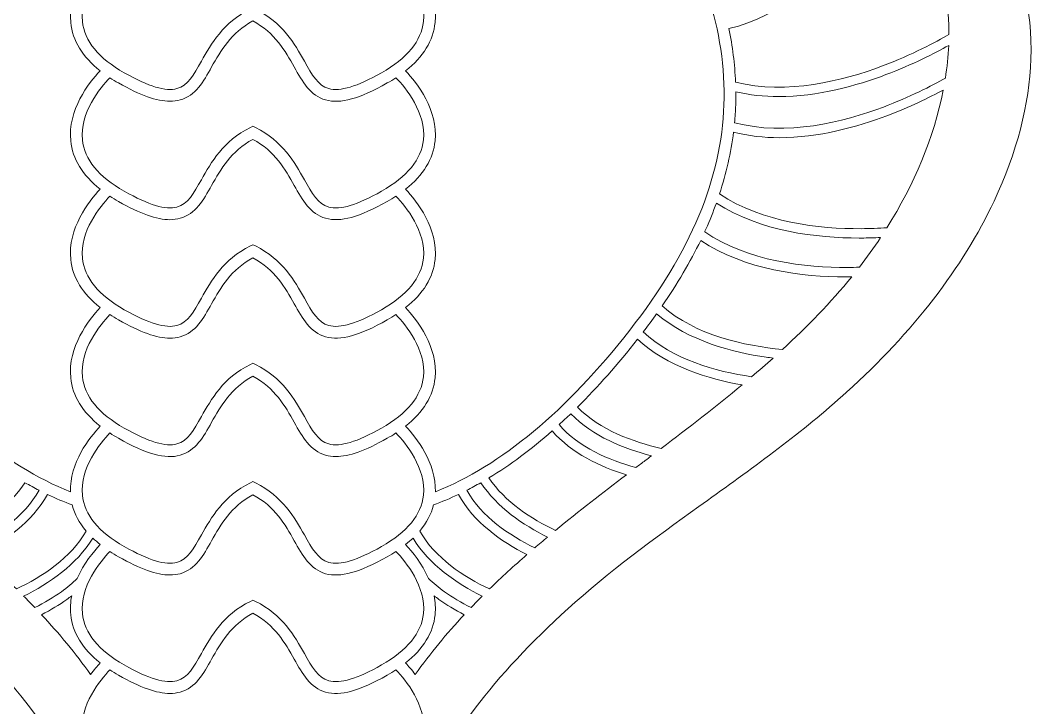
# Model space of a CAD drawing. Extents: x 705 to 8445, y -5934 to -84.
# Drawn here: x 1263 to 2295, y -1447 to -746 of the extents above; entities that cross this region are included whole.
import ezdxf

# ---------------------------------------------------------------- set-up
doc = ezdxf.new("R2010")
doc.units = 0
doc.header["$MEASUREMENT"] = 0
doc.layers.add('Layer 1', color=7, linetype='Continuous')

# ---------------------------------------------------------------- blocks, each defined once
blk = doc.blocks.new('block 22')
at = {"layer": 'Layer 1', "lineweight": 0}
for points, knots in [([(2257.3, -639.1), (2234.5, -597.1), (2200.8, -557.1), (2159.9, -523.3), (2075.1, -453.2), (1964.5, -393.4), (1839.9, -350.3), (1839.9, -350.3), (1839.9, -350.3), (1839.9, -350.3), (1839.4, -348.3), (1838.8, -346.3), (1838.2, -344.2), (1836.6, -339.7), (1833.9, -333.1), (1828.5, -328.6), (1827.8, -328), (1827.1, -327.5), (1826.4, -327), (1826.4, -327), (1826.4, -327), (1826.3, -327), (1827.9, -308.1), (1824.3, -288.7), (1815.6, -269.3), (1811.1, -259.4), (1803.7, -252.4), (1796.6, -245.7), (1790.9, -240.3), (1785.4, -235.2), (1781.8, -228.8), (1780.7, -226.9), (1779.8, -224.9), (1778.8, -222.7), (1777.6, -219.9), (1776.2, -217), (1774.5, -214.1), (1767.4, -202.9), (1755.9, -196.8), (1744.6, -193.6), (1744.6, -193.6), (1743.3, -191.5), (1743.3, -191.5), (1700.8, -127), (1636.7, -102.2), (1590.4, -92.7), (1549.5, -84.4), (1515.6, -86.2), (1503.7, -87.2), (1503.7, -87.1), (1503.7, -87.1), (1503.6, -87.1), (1503.6, -87.1), (1503.4, -87.2), (1503.4, -87.2), (1501.9, -87.4), (1500.7, -87.5), (1500, -87.6), (1499.3, -87.5), (1498.1, -87.4), (1496.6, -87.2), (1496.6, -87.2), (1496.4, -87.1), (1496.4, -87.1), (1496.3, -87.1), (1496.3, -87.1), (1496.3, -87.2), (1484.4, -86.2), (1450.5, -84.4), (1409.6, -92.7), (1363.3, -102.2), (1299.2, -127), (1256.8, -191.5), (1256.8, -191.5), (1255.4, -193.6), (1255.4, -193.6), (1244.1, -196.8), (1232.6, -202.9), (1225.5, -214.1), (1223.8, -217), (1222.4, -219.9), (1221.2, -222.7), (1220.2, -224.9), (1219.3, -226.9), (1218.2, -228.8), (1214.6, -235.2), (1209.1, -240.3), (1203.4, -245.7), (1196.3, -252.4), (1188.9, -259.4), (1184.4, -269.3), (1175.7, -288.7), (1172.1, -308.1), (1173.7, -327), (1173.6, -327), (1173.6, -327), (1173.6, -327), (1172.9, -327.5), (1172.2, -328), (1171.5, -328.6), (1166.1, -333.1), (1163.4, -339.6), (1161.8, -344.2), (1161.2, -346.3), (1160.6, -348.3), (1160.1, -350.3), (1160.1, -350.3), (1160.1, -350.3), (1160.1, -350.3), (1035.5, -393.4), (924.9, -453.2), (840.1, -523.3), (799.2, -557.1), (765.5, -597.1), (742.7, -639.1), (716.9, -686.5), (704.8, -735.8), (706.6, -785.6), (708.3, -832.4), (721, -881.2), (744.2, -930.6), (776.2, -998.5), (826.8, -1064.2), (894.6, -1125.6), (939.3, -1166.1), (988.7, -1201.6), (1036.6, -1235.9), (1081.9, -1268.4), (1128.8, -1302), (1171.4, -1339.7), (1248.9, -1408.5), (1300.4, -1474.9), (1328.5, -1542.7), (1324.7, -1548.8), (1321.1, -1555.6), (1318.4, -1563), (1317, -1562.9), (1315.5, -1562.9), (1313.9, -1562.9), (1308, -1562.9), (1301.6, -1563.9), (1299.8, -1569.7), (1299.3, -1571.4), (1299.3, -1572.9), (1299.3, -1574.3), (1299.3, -1574.7), (1299.3, -1575), (1299.3, -1575.3), (1299.1, -1579), (1297.7, -1583), (1295.2, -1587), (1287.5, -1599.5), (1275.9, -1610.3), (1264.6, -1620.7), (1264.6, -1620.7), (1260.5, -1624.5), (1260.5, -1624.5), (1250.2, -1634.1), (1239.5, -1644), (1227.5, -1650.6), (1224.1, -1652.5), (1220, -1656.8), (1219.7, -1666.8), (1219, -1691.4), (1240.8, -1735.7), (1260.4, -1750.5), (1241.5, -1786.4), (1219, -1837.4), (1199.8, -1904.2), (1175, -1990.3), (1160.3, -2085.4), (1156.1, -2187.1), (1152.6, -2272.1), (1156.5, -2361.8), (1167.7, -2455.1), (1163.2, -2458.4), (1158.2, -2461.6), (1152.5, -2464.7), (1126.1, -2479.2), (1097.4, -2484.3), (1071.9, -2479.3), (1037.7, -2472.5), (1010.5, -2452.8), (991.2, -2420.7), (954.5, -2360.1), (953.9, -2265.8), (972.1, -2203.9), (991.7, -2137.7), (1030.9, -2071.4), (1095.6, -1995.3), (1100, -1990.1), (1104.5, -1984.9), (1109, -1979.7), (1133.4, -1951.4), (1158.6, -1922.2), (1176.5, -1888.6), (1200.6, -1843), (1206.2, -1795), (1191.7, -1756.7), (1191.7, -1756.7), (1181.2, -1728.9), (1181.2, -1728.9), (1181.2, -1728.9), (1183.7, -1758.5), (1183.7, -1758.5), (1186.6, -1794.3), (1172, -1826.8), (1159.2, -1847.7), (1139.1, -1880.8), (1111, -1909), (1083.8, -1936.2), (1072.5, -1947.4), (1060.9, -1959), (1050.1, -1970.8), (985.8, -2040.5), (939.1, -2104.1), (907.3, -2165.1), (864.6, -2247.2), (849.1, -2325.6), (861.3, -2398), (881, -2515.4), (980.3, -2607.9), (1070, -2647.4), (1102.3, -2661.6), (1132.3, -2668.8), (1157.9, -2668.8), (1176.4, -2668.8), (1192.6, -2665), (1205.5, -2657.4), (1205.5, -2657.4), (1205.5, -2657.4), (1205.5, -2657.4), (1212.4, -2679.4), (1220.2, -2699.8), (1228.9, -2718.6), (1249.2, -2762.3), (1275, -2798.7), (1305.6, -2826.7), (1339.3, -2857.4), (1383.4, -2880.6), (1436.6, -2895.6), (1478.9, -2907.5), (1526.1, -2913.7), (1573.6, -2913.7), (1577.1, -2913.7), (1580.6, -2913.7), (1584, -2913.6), (1715.3, -2911.1), (1847.2, -2856.4), (1945.8, -2763.4), (1983.5, -2728), (2012.7, -2687.5), (2030.2, -2646.4), (2050.5, -2598.9), (2055.7, -2551), (2045.6, -2504), (2025.8, -2411.1), (1963.3, -2334), (1869.6, -2286.9), (1787.6, -2245.7), (1689.9, -2231.1), (1599.5, -2246.4), (1605.7, -2235.1), (1611.9, -2223.9), (1618.1, -2212.7), (1636.9, -2178.8), (1656.4, -2143.8), (1673.1, -2107.9), (1710.2, -2028.6), (1732.3, -1957.5), (1740.5, -1890.3), (1745.6, -1848.7), (1747.1, -1796.9), (1734.7, -1750.1), (1754, -1735.6), (1775.5, -1692.5), (1775.5, -1667.7), (1775.5, -1667.3), (1775.5, -1666.9), (1775.5, -1666.5), (1775.2, -1656.5), (1771.1, -1652.2), (1767.7, -1650.3), (1755.7, -1643.7), (1745.1, -1633.9), (1734.8, -1624.3), (1734.8, -1624.3), (1730.6, -1620.5), (1730.6, -1620.5), (1719.3, -1610.1), (1707.7, -1599.4), (1700, -1587), (1697.5, -1582.9), (1696.2, -1578.9), (1696, -1575.2), (1696, -1574.9), (1696, -1574.6), (1696, -1574.3), (1695.9, -1572.9), (1695.9, -1571.4), (1695.4, -1569.7), (1693.7, -1564), (1687.3, -1562.9), (1681.5, -1562.9), (1678.8, -1555.5), (1675.3, -1548.7), (1671.5, -1542.7), (1699.6, -1474.9), (1751.1, -1408.5), (1828.6, -1339.7), (1871.2, -1302), (1918.1, -1268.4), (1963.4, -1235.9), (2011.3, -1201.6), (2060.7, -1166.1), (2105.4, -1125.6), (2173.2, -1064.2), (2223.8, -998.5), (2255.8, -930.6), (2279, -881.2), (2291.7, -832.5), (2293.4, -785.6), (2295.2, -735.8), (2283.1, -686.5), (2257.3, -639.1)], [0, 0, 0, 0, 1, 1, 1, 2, 2, 2, 3, 3, 3, 4, 4, 4, 5, 5, 5, 6, 6, 6, 7, 7, 7, 8, 8, 8, 9, 9, 9, 10, 10, 10, 11, 11, 11, 12, 12, 12, 13, 13, 13, 14, 14, 14, 15, 15, 15, 16, 16, 16, 17, 17, 17, 18, 18, 18, 19, 19, 19, 20, 20, 20, 21, 21, 21, 22, 22, 22, 23, 23, 23, 24, 24, 24, 25, 25, 25, 26, 26, 26, 27, 27, 27, 28, 28, 28, 29, 29, 29, 30, 30, 30, 31, 31, 31, 32, 32, 32, 33, 33, 33, 34, 34, 34, 35, 35, 35, 36, 36, 36, 37, 37, 37, 38, 38, 38, 39, 39, 39, 40, 40, 40, 41, 41, 41, 42, 42, 42, 43, 43, 43, 44, 44, 44, 45, 45, 45, 46, 46, 46, 47, 47, 47, 48, 48, 48, 49, 49, 49, 50, 50, 50, 51, 51, 51, 52, 52, 52, 53, 53, 53, 54, 54, 54, 55, 55, 55, 56, 56, 56, 57, 57, 57, 58, 58, 58, 59, 59, 59, 60, 60, 60, 61, 61, 61, 62, 62, 62, 63, 63, 63, 64, 64, 64, 65, 65, 65, 66, 66, 66, 67, 67, 67, 68, 68, 68, 69, 69, 69, 70, 70, 70, 71, 71, 71, 72, 72, 72, 73, 73, 73, 74, 74, 74, 75, 75, 75, 76, 76, 76, 77, 77, 77, 78, 78, 78, 79, 79, 79, 80, 80, 80, 81, 81, 81, 82, 82, 82, 83, 83, 83, 84, 84, 84, 85, 85, 85, 86, 86, 86, 87, 87, 87, 88, 88, 88, 89, 89, 89, 90, 90, 90, 91, 91, 91, 92, 92, 92, 93, 93, 93, 94, 94, 94, 95, 95, 95, 96, 96, 96, 97, 97, 97, 98, 98, 98, 99, 99, 99, 100, 100, 100, 101, 101, 101, 102, 102, 102, 103, 103, 103, 104, 104, 104, 105, 105, 105, 106, 106, 106, 107, 107, 107, 108, 108, 108, 108]), ([(1313.9, -1227.1), (1246.9, -1200.3), (1180.3, -1144.9), (1115.8, -1062.4), (1053.5, -982.6), (1022.1, -907.3), (1019.7, -832.4), (1018.4, -794.3), (1024.1, -756.7), (1036.2, -721), (1036.3, -721), (1036.3, -721.1), (1036.4, -721.1), (1036.4, -721.1), (1036.6, -719.9), (1036.6, -719.9), (1049.7, -682), (1069.9, -646.3), (1096.7, -614.6), (1096.8, -614.7), (1096.8, -614.7), (1096.9, -614.7), (1096.9, -614.7), (1097.4, -613.9), (1097.4, -613.9), (1098.7, -612.4), (1100, -610.9), (1101.3, -609.3), (1144.7, -560.2), (1200.4, -519.4), (1258.2, -494), (1276.4, -518.6), (1303.7, -542.9), (1344, -556.5), (1333.1, -568.2), (1313.9, -593), (1313.9, -621.4), (1313.9, -623.5), (1314, -625.7), (1314.2, -627.8), (1316.1, -646.2), (1326.2, -662.7), (1344.3, -677), (1332.6, -689.5), (1311, -717.2), (1314.2, -748.6), (1316.1, -767), (1326.2, -783.5), (1344.3, -797.8), (1332.6, -810.3), (1311, -838), (1314.2, -869.3), (1316.1, -887.7), (1326.2, -904.2), (1344.3, -918.5), (1332.6, -931), (1311, -958.8), (1314.2, -990.1), (1316.1, -1008.5), (1326.2, -1025), (1344.3, -1039.3), (1332.6, -1051.8), (1311, -1079.5), (1314.2, -1110.9), (1316.1, -1129.3), (1326.2, -1145.8), (1344.3, -1160.1), (1333.2, -1172), (1313.1, -1197.6), (1313.9, -1227.1)], [0, 0, 0, 0, 1, 1, 1, 2, 2, 2, 3, 3, 3, 4, 4, 4, 5, 5, 5, 6, 6, 6, 7, 7, 7, 8, 8, 8, 9, 9, 9, 10, 10, 10, 11, 11, 11, 12, 12, 12, 13, 13, 13, 14, 14, 14, 15, 15, 15, 16, 16, 16, 17, 17, 17, 18, 18, 18, 19, 19, 19, 20, 20, 20, 21, 21, 21, 22, 22, 22, 23, 23, 23, 23]), ([(1655.7, -1160.1), (1673.8, -1145.8), (1683.9, -1129.3), (1685.8, -1110.9), (1689, -1079.5), (1667.4, -1051.8), (1655.7, -1039.3), (1673.8, -1025), (1683.9, -1008.5), (1685.8, -990.1), (1689, -958.8), (1667.4, -931), (1655.7, -918.5), (1673.8, -904.2), (1683.9, -887.7), (1685.8, -869.3), (1689, -838), (1667.4, -810.3), (1655.7, -797.8), (1673.8, -783.5), (1683.9, -767), (1685.8, -748.6), (1689, -717.2), (1667.4, -689.5), (1655.7, -677), (1673.8, -662.7), (1683.9, -646.2), (1685.8, -627.8), (1689, -596.7), (1667.7, -569.1), (1656, -556.5), (1676.2, -549.7), (1693.1, -540.2), (1707.2, -529.3), (1721.3, -518.5), (1732.7, -506.3), (1741.8, -494), (1799.6, -519.4), (1855.3, -560.2), (1898.7, -609.3), (1900, -610.9), (1901.3, -612.4), (1902.6, -613.9), (1902.6, -613.9), (1903.1, -614.7), (1903.1, -614.7), (1903.2, -614.7), (1903.2, -614.7), (1903.3, -614.6), (1930.1, -646.3), (1950.3, -682), (1963.4, -719.9), (1963.4, -719.9), (1963.6, -721.1), (1963.6, -721.1), (1963.7, -721.1), (1963.7, -721), (1963.8, -721), (1975.9, -756.7), (1981.6, -794.3), (1980.3, -832.4), (1977.9, -907.3), (1946.5, -982.6), (1884.2, -1062.4), (1819.7, -1144.9), (1753.1, -1200.3), (1686.1, -1227.1), (1686.9, -1197.6), (1666.8, -1172), (1655.7, -1160.1)], [0, 0, 0, 0, 1, 1, 1, 2, 2, 2, 3, 3, 3, 4, 4, 4, 5, 5, 5, 6, 6, 6, 7, 7, 7, 8, 8, 8, 9, 9, 9, 10, 10, 10, 11, 11, 11, 12, 12, 12, 13, 13, 13, 14, 14, 14, 15, 15, 15, 16, 16, 16, 17, 17, 17, 18, 18, 18, 19, 19, 19, 20, 20, 20, 21, 21, 21, 22, 22, 22, 23, 23, 23, 23]), ([(2142, -792.8), (2102, -807.9), (2044.2, -822.6), (1992.2, -809.3), (1991.4, -791), (1989.1, -772.8), (1985.3, -754.8), (2038.6, -742.4), (2082.7, -700.9), (2110.3, -668.1), (2132.3, -642.1), (2147.3, -617.9), (2154.2, -606.1), (2193.7, -651.7), (2210.1, -705.3), (2209.8, -760.8), (2196.5, -768.4), (2172, -781.5), (2142, -792.8)], [0, 0, 0, 0, 1, 1, 1, 2, 2, 2, 3, 3, 3, 4, 4, 4, 5, 5, 5, 6, 6, 6, 6]), ([(1631.1, -799.8), (1606.4, -813.9), (1588.8, -819.2), (1577.4, -816), (1566.5, -812.9), (1560.3, -801.9), (1552.5, -788), (1542.6, -770.4), (1530.3, -748.5), (1502.6, -734.9), (1502.6, -734.9), (1500, -733.6), (1500, -733.6), (1500, -733.6), (1497.4, -734.9), (1497.4, -734.9), (1469.7, -748.5), (1457.4, -770.4), (1447.5, -788), (1439.7, -801.9), (1433.5, -812.9), (1422.6, -816), (1411.2, -819.2), (1393.6, -813.9), (1368.9, -799.8), (1342.6, -785), (1328.2, -767.3), (1326.1, -747.4), (1323.3, -720.1), (1344.1, -694.5), (1354.1, -684), (1356.9, -685.9), (1359.9, -687.7), (1363, -689.4), (1385.3, -702.1), (1402, -708.1), (1415.4, -708.1), (1419.1, -708.1), (1422.6, -707.6), (1425.8, -706.7), (1441.5, -702.3), (1449.5, -688.1), (1457.9, -673.1), (1467.1, -656.7), (1477.5, -638.2), (1500, -626.2), (1522.5, -638.2), (1532.9, -656.7), (1542.1, -673.1), (1550.5, -688.1), (1558.5, -702.3), (1574.2, -706.7), (1589.2, -710.9), (1608.6, -705.6), (1637, -689.4), (1640.1, -687.7), (1643.1, -685.9), (1645.9, -684), (1655.9, -694.5), (1676.7, -720.1), (1673.9, -747.4), (1671.8, -767.3), (1657.4, -785), (1631.1, -799.8)], [0, 0, 0, 0, 1, 1, 1, 2, 2, 2, 3, 3, 3, 4, 4, 4, 5, 5, 5, 6, 6, 6, 7, 7, 7, 8, 8, 8, 9, 9, 9, 10, 10, 10, 11, 11, 11, 12, 12, 12, 13, 13, 13, 14, 14, 14, 15, 15, 15, 16, 16, 16, 17, 17, 17, 18, 18, 18, 19, 19, 19, 20, 20, 20, 21, 21, 21, 21]), ([(1631.1, -920.6), (1606.4, -934.6), (1588.8, -939.9), (1577.4, -936.8), (1566.5, -933.7), (1560.3, -922.7), (1552.5, -908.8), (1542.6, -891.2), (1530.3, -869.3), (1502.6, -855.7), (1502.6, -855.7), (1500, -854.4), (1500, -854.4), (1500, -854.4), (1497.4, -855.7), (1497.4, -855.7), (1469.7, -869.3), (1457.4, -891.2), (1447.5, -908.8), (1439.7, -922.7), (1433.5, -933.7), (1422.6, -936.8), (1411.2, -939.9), (1393.6, -934.6), (1368.9, -920.6), (1342.6, -905.7), (1328.2, -888.1), (1326.1, -868.2), (1323.3, -840.8), (1344.1, -815.3), (1354.1, -804.8), (1356.9, -806.6), (1359.9, -808.5), (1363, -810.2), (1385.3, -822.8), (1402, -828.8), (1415.4, -828.8), (1419.1, -828.8), (1422.6, -828.4), (1425.8, -827.5), (1441.5, -823.1), (1449.5, -808.9), (1457.9, -793.9), (1467.1, -777.5), (1477.5, -759), (1500, -747), (1522.5, -759), (1532.9, -777.5), (1542.1, -793.9), (1550.5, -808.9), (1558.5, -823.1), (1574.2, -827.5), (1589.2, -831.7), (1608.6, -826.3), (1637, -810.2), (1640.1, -808.5), (1643.1, -806.6), (1645.9, -804.8), (1655.9, -815.3), (1676.7, -840.8), (1673.9, -868.2), (1671.8, -888.1), (1657.4, -905.7), (1631.1, -920.6)], [0, 0, 0, 0, 1, 1, 1, 2, 2, 2, 3, 3, 3, 4, 4, 4, 5, 5, 5, 6, 6, 6, 7, 7, 7, 8, 8, 8, 9, 9, 9, 10, 10, 10, 11, 11, 11, 12, 12, 12, 13, 13, 13, 14, 14, 14, 15, 15, 15, 16, 16, 16, 17, 17, 17, 18, 18, 18, 19, 19, 19, 20, 20, 20, 21, 21, 21, 21]), ([(2206.1, -805.3), (2192.2, -813.1), (2169.7, -824.6), (2142.9, -834.7), (2102.4, -850), (2043.7, -864.9), (1991.1, -850.7), (1991.7, -844.7), (1992.1, -838.7), (1992.3, -832.8), (1992.4, -828.2), (1992.4, -823.7), (1992.4, -819.2), (2006.7, -822.6), (2021.3, -824.1), (2035.8, -824.1), (2076.1, -824.1), (2115.7, -813), (2145.5, -801.7), (2172.8, -791.4), (2195.4, -779.9), (2209.5, -771.9), (2209, -783), (2207.9, -794.1), (2206.1, -805.3)], [0, 0, 0, 0, 1, 1, 1, 2, 2, 2, 3, 3, 3, 4, 4, 4, 5, 5, 5, 6, 6, 6, 7, 7, 7, 8, 8, 8, 8]), ([(2146.5, -957.8), (2138.2, -958.4), (2129.3, -958.7), (2120.1, -958.8), (2078, -958.9), (2019.8, -952.8), (1975.8, -923.3), (1982.7, -902.3), (1987.5, -881.3), (1990.1, -860.3), (2005.4, -864.3), (2021.1, -866), (2036.7, -866), (2076.9, -866), (2116.5, -854.9), (2146.4, -843.6), (2169.9, -834.7), (2189.8, -825), (2204, -817.4), (2194.5, -865.9), (2174, -914.1), (2146.5, -957.8)], [0, 0, 0, 0, 1, 1, 1, 2, 2, 2, 3, 3, 3, 4, 4, 4, 5, 5, 5, 6, 6, 6, 7, 7, 7, 7]), ([(1631.1, -1041.4), (1606.4, -1055.4), (1588.8, -1060.7), (1577.4, -1057.5), (1566.5, -1054.5), (1560.3, -1043.5), (1552.5, -1029.6), (1542.6, -1012), (1530.3, -990.1), (1502.6, -976.4), (1502.6, -976.4), (1500, -975.1), (1500, -975.1), (1500, -975.1), (1497.4, -976.4), (1497.4, -976.4), (1469.7, -990.1), (1457.4, -1012), (1447.5, -1029.6), (1439.7, -1043.5), (1433.5, -1054.5), (1422.6, -1057.5), (1411.2, -1060.7), (1393.6, -1055.4), (1368.9, -1041.4), (1342.6, -1026.5), (1328.2, -1008.9), (1326.1, -988.9), (1323.3, -961.6), (1344.1, -936.1), (1354.1, -925.6), (1356.9, -927.4), (1359.9, -929.2), (1363, -931), (1385.3, -943.6), (1402, -949.6), (1415.4, -949.6), (1419.1, -949.6), (1422.6, -949.1), (1425.8, -948.2), (1441.5, -943.9), (1449.5, -929.7), (1457.9, -914.7), (1467.1, -898.3), (1477.5, -879.8), (1500, -867.7), (1522.5, -879.8), (1532.9, -898.3), (1542.1, -914.7), (1550.5, -929.7), (1558.5, -943.9), (1574.2, -948.2), (1589.2, -952.4), (1608.6, -947.1), (1637, -931), (1640.1, -929.2), (1643.1, -927.4), (1645.9, -925.6), (1655.9, -936.1), (1676.7, -961.6), (1673.9, -988.9), (1671.8, -1008.9), (1657.4, -1026.5), (1631.1, -1041.4)], [0, 0, 0, 0, 1, 1, 1, 2, 2, 2, 3, 3, 3, 4, 4, 4, 5, 5, 5, 6, 6, 6, 7, 7, 7, 8, 8, 8, 9, 9, 9, 10, 10, 10, 11, 11, 11, 12, 12, 12, 13, 13, 13, 14, 14, 14, 15, 15, 15, 16, 16, 16, 17, 17, 17, 18, 18, 18, 19, 19, 19, 20, 20, 20, 21, 21, 21, 21]), ([(2118.4, -998.1), (2114.4, -998.2), (2110.4, -998.3), (2106.3, -998.3), (2063.8, -998.5), (2004.8, -992.2), (1960.7, -962), (1961.1, -961.1), (1961.5, -960.1), (1962, -959.2), (1965.9, -950.4), (1969.4, -941.5), (1972.6, -932.6), (2017.6, -961.8), (2075.5, -968.3), (2118.2, -968.3), (2118.9, -968.3), (2119.6, -968.3), (2120.3, -968.3), (2127.2, -968.3), (2133.8, -968.1), (2140.1, -967.8), (2133.3, -978.2), (2126, -988.3), (2118.4, -998.1)], [0, 0, 0, 0, 1, 1, 1, 2, 2, 2, 3, 3, 3, 4, 4, 4, 5, 5, 5, 6, 6, 6, 7, 7, 7, 8, 8, 8, 8]), ([(2039.9, -1082), (2001.8, -1078.3), (1951.4, -1067.5), (1917.2, -1037.6), (1932.9, -1014.9), (1945.9, -992.7), (1956.6, -970.7), (2001.8, -1001.1), (2061, -1007.9), (2104.4, -1007.9), (2105.1, -1007.9), (2105.8, -1007.9), (2106.6, -1007.9), (2107.9, -1007.9), (2109.3, -1007.8), (2110.6, -1007.8), (2089.1, -1034.2), (2065.3, -1058.8), (2039.9, -1082)], [0, 0, 0, 0, 1, 1, 1, 2, 2, 2, 3, 3, 3, 4, 4, 4, 5, 5, 5, 6, 6, 6, 6]), ([(1673.9, -1109.7), (1671.8, -1129.6), (1657.4, -1147.3), (1631.1, -1162.2), (1606.4, -1176.2), (1588.8, -1181.5), (1577.4, -1178.3), (1566.5, -1175.3), (1560.3, -1164.3), (1552.5, -1150.4), (1542.6, -1132.8), (1530.3, -1110.8), (1502.6, -1097.2), (1502.6, -1097.2), (1500, -1095.9), (1500, -1095.9), (1500, -1095.9), (1497.4, -1097.2), (1497.4, -1097.2), (1469.7, -1110.8), (1457.4, -1132.8), (1447.5, -1150.4), (1439.7, -1164.3), (1433.5, -1175.3), (1422.6, -1178.3), (1411.2, -1181.5), (1393.6, -1176.2), (1368.9, -1162.2), (1342.6, -1147.3), (1328.2, -1129.6), (1326.1, -1109.7), (1323.3, -1082.4), (1344.1, -1056.9), (1354.1, -1046.4), (1356.9, -1048.2), (1359.9, -1050), (1363, -1051.8), (1385.3, -1064.4), (1402, -1070.4), (1415.4, -1070.4), (1419.1, -1070.4), (1422.6, -1069.9), (1425.8, -1069), (1441.5, -1064.6), (1449.5, -1050.5), (1457.9, -1035.4), (1467.1, -1019), (1477.5, -1000.5), (1500, -988.5), (1522.5, -1000.5), (1532.9, -1019), (1542.1, -1035.4), (1550.5, -1050.5), (1558.5, -1064.6), (1574.2, -1069), (1589.2, -1073.2), (1608.6, -1067.9), (1637, -1051.8), (1640.1, -1050), (1643.1, -1048.2), (1645.9, -1046.4), (1655.9, -1056.9), (1676.7, -1082.4), (1673.9, -1109.7)], [0, 0, 0, 0, 1, 1, 1, 2, 2, 2, 3, 3, 3, 4, 4, 4, 5, 5, 5, 6, 6, 6, 7, 7, 7, 8, 8, 8, 9, 9, 9, 10, 10, 10, 11, 11, 11, 12, 12, 12, 13, 13, 13, 14, 14, 14, 15, 15, 15, 16, 16, 16, 17, 17, 17, 18, 18, 18, 19, 19, 19, 20, 20, 20, 21, 21, 21, 21]), ([(2008.5, -1109.7), (1971.6, -1104.4), (1927.9, -1092.1), (1898.1, -1063.9), (1902.8, -1057.7), (1907.4, -1051.6), (1911.7, -1045.5), (1944.4, -1073.5), (1989.8, -1085.1), (2023.3, -1089.8), (2025.7, -1090.1), (2028.1, -1090.4), (2030.4, -1090.7), (2023.2, -1097.1), (2015.9, -1103.5), (2008.5, -1109.7)], [0, 0, 0, 0, 1, 1, 1, 2, 2, 2, 3, 3, 3, 4, 4, 4, 5, 5, 5, 5]), ([(1916.4, -1182.8), (1888.1, -1176.4), (1853.8, -1164.2), (1831, -1140.8), (1851.6, -1120.3), (1872.1, -1097.2), (1892.2, -1071.4), (1922.4, -1099.5), (1965, -1112.2), (1998.8, -1118), (1971.9, -1140.4), (1944.1, -1161.8), (1916.4, -1182.8)], [0, 0, 0, 0, 1, 1, 1, 2, 2, 2, 3, 3, 3, 4, 4, 4, 4]), ([(1631.1, -1282.9), (1606.4, -1297), (1588.8, -1302.2), (1577.4, -1299.1), (1566.5, -1296), (1560.3, -1285), (1552.5, -1271.1), (1542.6, -1253.5), (1530.3, -1231.6), (1502.6, -1218), (1502.6, -1218), (1500, -1216.7), (1500, -1216.7), (1500, -1216.7), (1497.4, -1218), (1497.4, -1218), (1469.7, -1231.6), (1457.4, -1253.5), (1447.5, -1271.1), (1439.7, -1285), (1433.5, -1296), (1422.6, -1299.1), (1411.2, -1302.2), (1393.6, -1297), (1368.9, -1282.9), (1342.6, -1268.1), (1328.2, -1250.4), (1326.1, -1230.5), (1323.3, -1203.1), (1344.1, -1177.6), (1354.1, -1167.1), (1356.9, -1169), (1359.9, -1170.8), (1363, -1172.5), (1391.4, -1188.7), (1410.8, -1194), (1425.8, -1189.8), (1441.5, -1185.4), (1449.5, -1171.2), (1457.9, -1156.2), (1467.1, -1139.8), (1477.5, -1121.3), (1500, -1109.3), (1522.5, -1121.3), (1532.9, -1139.8), (1542.1, -1156.2), (1550.5, -1171.2), (1558.5, -1185.4), (1574.2, -1189.8), (1577.4, -1190.7), (1580.9, -1191.2), (1584.6, -1191.2), (1598, -1191.2), (1614.7, -1185.2), (1637, -1172.5), (1640.1, -1170.8), (1643.1, -1169), (1645.9, -1167.1), (1655.9, -1177.6), (1676.7, -1203.1), (1673.9, -1230.5), (1671.8, -1250.4), (1657.4, -1268.1), (1631.1, -1282.9)], [0, 0, 0, 0, 1, 1, 1, 2, 2, 2, 3, 3, 3, 4, 4, 4, 5, 5, 5, 6, 6, 6, 7, 7, 7, 8, 8, 8, 9, 9, 9, 10, 10, 10, 11, 11, 11, 12, 12, 12, 13, 13, 13, 14, 14, 14, 15, 15, 15, 16, 16, 16, 17, 17, 17, 18, 18, 18, 19, 19, 19, 20, 20, 20, 21, 21, 21, 21]), ([(1900.1, -1195.2), (1896.9, -1197.6), (1893.8, -1199.9), (1890.6, -1202.3), (1863.1, -1194.9), (1832.2, -1181.8), (1812.3, -1158.6), (1816.3, -1155), (1820.2, -1151.3), (1824.2, -1147.5), (1846.6, -1170.6), (1878.5, -1183.3), (1906.4, -1190.4), (1904.3, -1192), (1902.2, -1193.6), (1900.1, -1195.2)], [0, 0, 0, 0, 1, 1, 1, 2, 2, 2, 3, 3, 3, 4, 4, 4, 5, 5, 5, 5]), ([(1808.6, -1266.4), (1784.1, -1254.8), (1757, -1237.4), (1740.6, -1212.9), (1762.3, -1199.8), (1783.8, -1183.8), (1805.2, -1165), (1825, -1188), (1854, -1201.6), (1880.9, -1209.7), (1856.7, -1228.1), (1832.3, -1246.9), (1808.6, -1266.4)], [0, 0, 0, 0, 1, 1, 1, 2, 2, 2, 3, 3, 3, 4, 4, 4, 4]), ([(1199.6, -1273.2), (1224.4, -1261), (1251, -1243.1), (1267.6, -1217.8), (1272.4, -1220.5), (1277.1, -1223.1), (1281.9, -1225.5), (1266.8, -1252.6), (1238.6, -1271.6), (1212.6, -1284.2), (1208.3, -1280.5), (1204, -1276.8), (1199.6, -1273.2)], [0, 0, 0, 0, 1, 1, 1, 2, 2, 2, 3, 3, 3, 4, 4, 4, 4]), ([(1787.4, -1284.2), (1761.4, -1271.6), (1733.2, -1252.6), (1718.1, -1225.5), (1722.9, -1223.1), (1727.6, -1220.5), (1732.4, -1217.8), (1749, -1243.1), (1775.6, -1261), (1800.4, -1273.2), (1796, -1276.8), (1791.7, -1280.5), (1787.4, -1284.2)], [0, 0, 0, 0, 1, 1, 1, 2, 2, 2, 3, 3, 3, 4, 4, 4, 4]), ([(1220.6, -1291.1), (1246.9, -1277.8), (1274.9, -1258), (1290.4, -1229.8), (1298.9, -1233.8), (1307.3, -1237.4), (1315.8, -1240.5), (1315.8, -1240.5), (1315.8, -1240.5), (1315.8, -1240.5), (1318.2, -1249.9), (1322.9, -1258.8), (1329.9, -1267.1), (1314.3, -1294.6), (1285.2, -1313.7), (1258.8, -1326.2), (1246.4, -1314.2), (1233.7, -1302.5), (1220.6, -1291.1)], [0, 0, 0, 0, 1, 1, 1, 2, 2, 2, 3, 3, 3, 4, 4, 4, 5, 5, 5, 6, 6, 6, 6]), ([(1673.9, -1351.3), (1671.8, -1371.2), (1657.4, -1388.8), (1631.1, -1403.7), (1606.4, -1417.7), (1588.8, -1423), (1577.4, -1419.8), (1566.5, -1416.8), (1560.3, -1405.8), (1552.5, -1391.9), (1542.6, -1374.3), (1530.3, -1352.4), (1502.6, -1338.8), (1502.6, -1338.8), (1500, -1337.5), (1500, -1337.5), (1500, -1337.5), (1497.4, -1338.8), (1497.4, -1338.8), (1469.7, -1352.4), (1457.4, -1374.3), (1447.5, -1391.9), (1439.7, -1405.8), (1433.5, -1416.8), (1422.6, -1419.8), (1411.2, -1423), (1393.6, -1417.7), (1368.9, -1403.7), (1342.6, -1388.8), (1328.2, -1371.2), (1326.1, -1351.3), (1323.3, -1323.9), (1344.1, -1298.4), (1354.1, -1287.9), (1356.9, -1289.7), (1359.9, -1291.6), (1363, -1293.3), (1385.3, -1305.9), (1402, -1311.9), (1415.4, -1311.9), (1419.1, -1311.9), (1422.6, -1311.5), (1425.8, -1310.6), (1441.5, -1306.2), (1449.5, -1292), (1457.9, -1277), (1467.1, -1260.6), (1477.5, -1242.1), (1500, -1230.1), (1522.5, -1242.1), (1532.9, -1260.6), (1542.1, -1277), (1550.5, -1292), (1558.5, -1306.2), (1574.2, -1310.6), (1589.2, -1314.7), (1608.6, -1309.4), (1637, -1293.3), (1640.1, -1291.6), (1643.1, -1289.7), (1645.9, -1287.9), (1655.9, -1298.4), (1676.7, -1323.9), (1673.9, -1351.3)], [0, 0, 0, 0, 1, 1, 1, 2, 2, 2, 3, 3, 3, 4, 4, 4, 5, 5, 5, 6, 6, 6, 7, 7, 7, 8, 8, 8, 9, 9, 9, 10, 10, 10, 11, 11, 11, 12, 12, 12, 13, 13, 13, 14, 14, 14, 15, 15, 15, 16, 16, 16, 17, 17, 17, 18, 18, 18, 19, 19, 19, 20, 20, 20, 21, 21, 21, 21]), ([(1741.2, -1326.2), (1714.8, -1313.7), (1685.7, -1294.6), (1670.1, -1267.1), (1677.1, -1258.8), (1681.8, -1249.9), (1684.2, -1240.5), (1684.2, -1240.5), (1684.2, -1240.5), (1684.2, -1240.5), (1692.7, -1237.4), (1701.1, -1233.8), (1709.6, -1229.8), (1725.1, -1258), (1753.1, -1277.8), (1779.4, -1291.1), (1766.3, -1302.5), (1753.6, -1314.2), (1741.2, -1326.2)], [0, 0, 0, 0, 1, 1, 1, 2, 2, 2, 3, 3, 3, 4, 4, 4, 5, 5, 5, 6, 6, 6, 6]), ([(1266.2, -1333.5), (1292.1, -1320.7), (1320.2, -1301.6), (1336.7, -1274.3), (1339.1, -1276.5), (1341.6, -1278.7), (1344.3, -1280.9), (1337.5, -1288.1), (1327.5, -1300.3), (1320.9, -1315.5), (1316.1, -1320.2), (1310.7, -1324.7), (1304.7, -1329.1), (1296.7, -1334.8), (1287.6, -1340.2), (1277.6, -1345.2), (1273.8, -1341.2), (1270, -1337.3), (1266.2, -1333.5)], [0, 0, 0, 0, 1, 1, 1, 2, 2, 2, 3, 3, 3, 4, 4, 4, 5, 5, 5, 6, 6, 6, 6]), ([(1722.4, -1345.2), (1712.4, -1340.2), (1703.3, -1334.8), (1695.3, -1329.1), (1689.3, -1324.7), (1683.9, -1320.2), (1679.1, -1315.5), (1672.5, -1300.3), (1662.5, -1288.1), (1655.7, -1280.9), (1658.4, -1278.7), (1660.9, -1276.5), (1663.3, -1274.3), (1679.8, -1301.6), (1707.9, -1320.7), (1733.8, -1333.5), (1730, -1337.3), (1726.2, -1341.2), (1722.4, -1345.2)], [0, 0, 0, 0, 1, 1, 1, 2, 2, 2, 3, 3, 3, 4, 4, 4, 5, 5, 5, 6, 6, 6, 6]), ([(1310.3, -1336.8), (1312, -1335.6), (1313.6, -1334.4), (1315.2, -1333.1), (1314, -1339.3), (1313.6, -1345.8), (1314.2, -1352.4), (1316.1, -1370.8), (1326.2, -1387.3), (1344.3, -1401.6), (1341.4, -1404.7), (1338, -1408.7), (1334.4, -1413.4), (1319.2, -1391.9), (1302.4, -1371.6), (1284.5, -1352.4), (1293.9, -1347.6), (1302.6, -1342.4), (1310.3, -1336.8)], [0, 0, 0, 0, 1, 1, 1, 2, 2, 2, 3, 3, 3, 4, 4, 4, 5, 5, 5, 6, 6, 6, 6]), ([(1665.6, -1413.4), (1662, -1408.7), (1658.6, -1404.7), (1655.7, -1401.6), (1673.8, -1387.3), (1683.9, -1370.8), (1685.8, -1352.4), (1686.4, -1345.8), (1686, -1339.3), (1684.8, -1333.1), (1686.4, -1334.4), (1688, -1335.6), (1689.7, -1336.8), (1697.4, -1342.4), (1706.1, -1347.6), (1715.5, -1352.4), (1697.6, -1371.6), (1680.8, -1391.9), (1665.6, -1413.4)], [0, 0, 0, 0, 1, 1, 1, 2, 2, 2, 3, 3, 3, 4, 4, 4, 5, 5, 5, 6, 6, 6, 6]), ([(1673.9, -1472), (1671.8, -1492), (1657.4, -1509.6), (1631.1, -1524.5), (1606.4, -1538.5), (1588.8, -1543.8), (1577.4, -1540.6), (1566.5, -1537.6), (1560.3, -1526.6), (1552.5, -1512.7), (1542.6, -1495.1), (1530.3, -1473.2), (1502.6, -1459.5), (1502.6, -1459.5), (1500, -1458.2), (1500, -1458.2), (1500, -1458.2), (1497.4, -1459.5), (1497.4, -1459.5), (1469.7, -1473.2), (1457.4, -1495.1), (1447.5, -1512.7), (1439.7, -1526.6), (1433.5, -1537.6), (1422.6, -1540.6), (1411.2, -1543.8), (1393.6, -1538.5), (1368.9, -1524.5), (1342.6, -1509.6), (1328.2, -1492), (1326.1, -1472), (1323.3, -1444.7), (1344.1, -1419.2), (1354.1, -1408.7), (1356.9, -1410.5), (1359.9, -1412.3), (1363, -1414.1), (1385.3, -1426.7), (1402, -1432.7), (1415.4, -1432.7), (1419.1, -1432.7), (1422.6, -1432.2), (1425.8, -1431.3), (1441.5, -1427), (1449.5, -1412.8), (1457.9, -1397.8), (1467.1, -1381.4), (1477.5, -1362.9), (1500, -1350.8), (1522.5, -1362.9), (1532.9, -1381.4), (1542.1, -1397.8), (1550.5, -1412.8), (1558.5, -1427), (1574.2, -1431.3), (1589.2, -1435.5), (1608.6, -1430.2), (1637, -1414.1), (1640.1, -1412.3), (1643.1, -1410.5), (1645.9, -1408.7), (1655.9, -1419.2), (1676.7, -1444.7), (1673.9, -1472)], [0, 0, 0, 0, 1, 1, 1, 2, 2, 2, 3, 3, 3, 4, 4, 4, 5, 5, 5, 6, 6, 6, 7, 7, 7, 8, 8, 8, 9, 9, 9, 10, 10, 10, 11, 11, 11, 12, 12, 12, 13, 13, 13, 14, 14, 14, 15, 15, 15, 16, 16, 16, 17, 17, 17, 18, 18, 18, 19, 19, 19, 20, 20, 20, 21, 21, 21, 21])]:
    blk.add_open_spline(points, degree=3, knots=knots, dxfattribs=at)

msp = doc.modelspace()

# ---------------------------------------------------------------- block references
at = {"layer": 'Layer 1'}
msp.add_blockref('block 22', (0, 0), dxfattribs=at)

doc.saveas('drawing.dxf')
